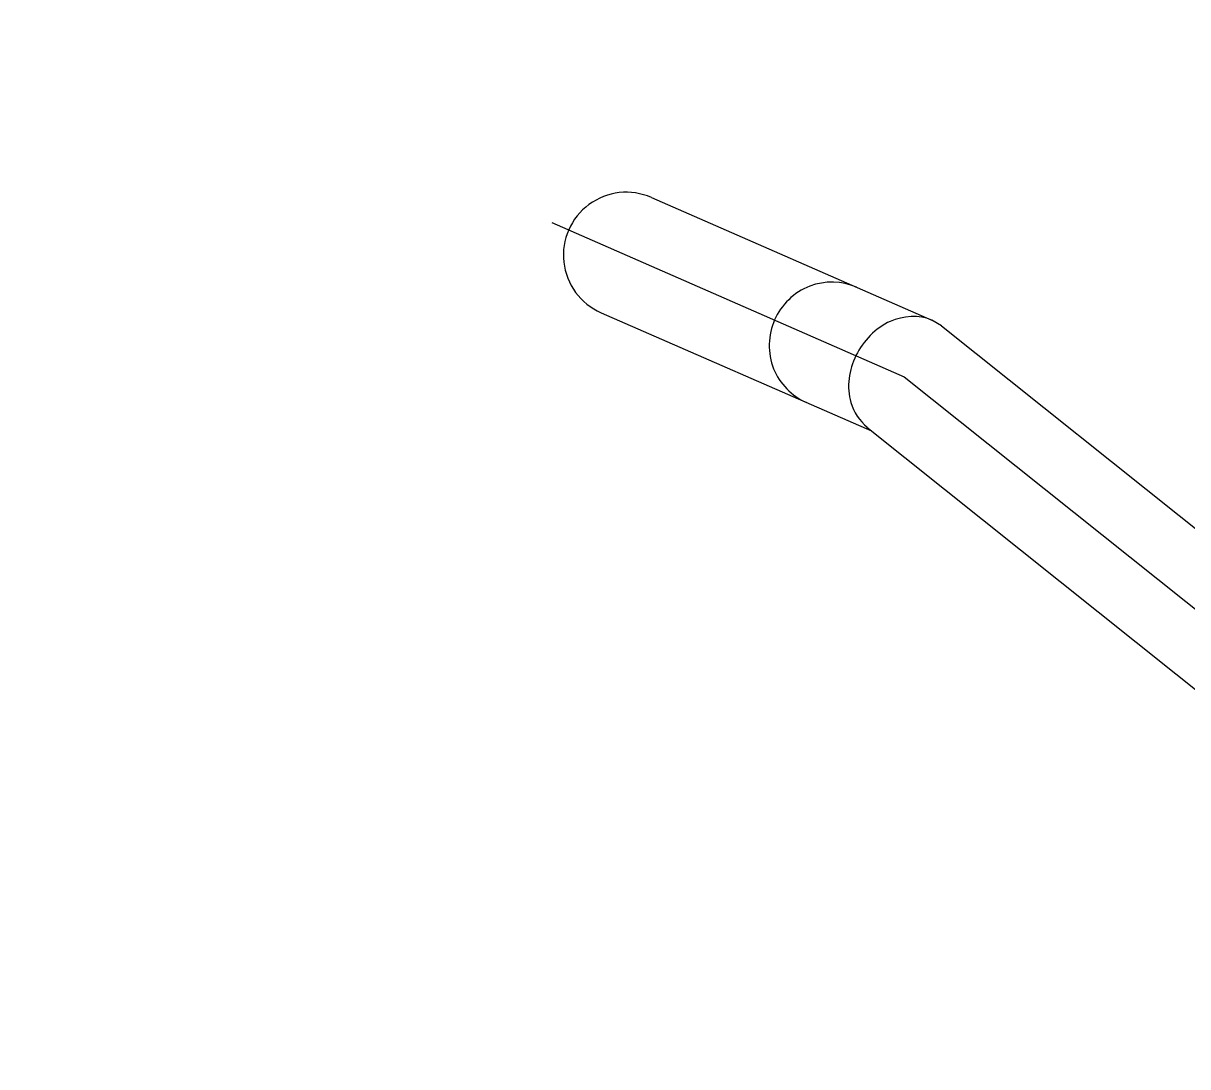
# Model space of a CAD drawing. Header units: millimetres. Extents: x 1145859089 to 1147511753, y -1047484727 to -1047247487.
# Drawn here: x 1146004666.7 to 1146004981.5, y -1047430807.1 to -1047430524.9 of the extents above; entities that cross this region are included whole.
import ezdxf
from ezdxf.xclip import XClip

# ---------------------------------------------------------------- set-up
doc = ezdxf.new("R2010")
doc.units = ezdxf.units.MM
doc.header["$LTSCALE"] = 100
doc.header["$MEASUREMENT"] = 0
doc.header["$XCLIPFRAME"] = 2
doc.linetypes.add('단지배치도$0$CENTER', pattern=[31, 30, -0.5, 0, -0.5])
doc.layers.get('0').update_dxf_attribs({"linetype": 'CONTINUOUS'})
doc.layers.add('XREF', color=135, linetype='CONTINUOUS')
doc.layers.add('단지배치도$0$W240910', color=135, linetype='CONTINUOUS')

# ---------------------------------------------------------------- blocks, each defined once
blk = doc.blocks.new('단지배치도$0$zw$9902')
at = {"layer": '단지배치도$0$W240910', "linetype": 'ByBlock', "ltscale": 20}
for p, q in [((66695.68, -59202.74), (66771.47, -59235.89)), ((66682.05, -59233.89), (66755.18, -59265.87)), ((66774.11, -59237.48), (66771.47, -59235.89)), ((67057.9, -59464.22), (66774.12, -59237.49)), ((66753.94, -59264.89), (67036.69, -59490.79))]:
    blk.add_line(p, q, dxfattribs=at)
at = {"layer": '단지배치도$0$W240910', "linetype": '단지배치도$0$CENTER'}
for p, q in [((66668.71, -59209.5), (66764.04, -59251.19)), ((66764.04, -59251.19), (67047.31, -59477.51))]:
    blk.add_line(p, q, dxfattribs=at)
at = {"layer": '단지배치도$0$W240910'}
blk.add_arc((56404.25, -57219.78, 0), 12756.72, 322.50733, 9.110085, dxfattribs=at)
at = {"layer": '단지배치도$0$W240910', "linetype": 'ByBlock', "ltscale": 20}
blk.add_arc((66688.87, -59218.31), 17, 66.3767, 246.3767, dxfattribs=at)
for points, knots in [([(66751.1, -59226.98), (66747.24, -59225.29), (66737.6, -59225.01), (66730.71, -59231.81), (66728.95, -59235.84)], [0, 0, 0, 0, 12.628093, 25.824969, 25.824969, 25.824969, 25.824969]), ([(66728.95, -59235.84), (66727.18, -59239.87), (66726.87, -59249.56), (66733.62, -59256.44), (66737.47, -59258.13)], [0, 0, 0, 0, 13.196875, 25.824969, 25.824969, 25.824969, 25.824969]), ([(66750.97, -59245.48), (66749.11, -59249.31), (66747.89, -59256.97), (66751.94, -59263.14), (66753.98, -59264.84)], [0, 0, 0, 0, 12.781271, 20.745186, 20.745186, 20.745186, 20.745186])]:
    blk.add_open_spline(points, degree=3, knots=knots, dxfattribs=at)
for points in [[(66771.47, -59235.89), (66768.06, -59234.36), (66763.68, -59234.73), (66760.26, -59236.23)], [(66760.26, -59236.23), (66756.26, -59237.99), (66752.88, -59241.55), (66750.97, -59245.48)]]:
    blk.add_open_spline(points, degree=3, dxfattribs=at)
blk = doc.blocks.new('단지배치도')
blk.add_blockref('단지배치도$0$zw$9902', (141034.19, 142437.16))

msp = doc.modelspace()

# ---------------------------------------------------------------- block references
at = {"layer": 'XREF'}
ref = msp.add_blockref('단지배치도', (1145797106.633357, -1047513806.462535), dxfattribs=at)
XClip(ref).set_block_clipping_path([(72982.4064819524, 34919.7593965298), (360382.4067475507, 255319.7593436697)])

doc.saveas('drawing.dxf')
